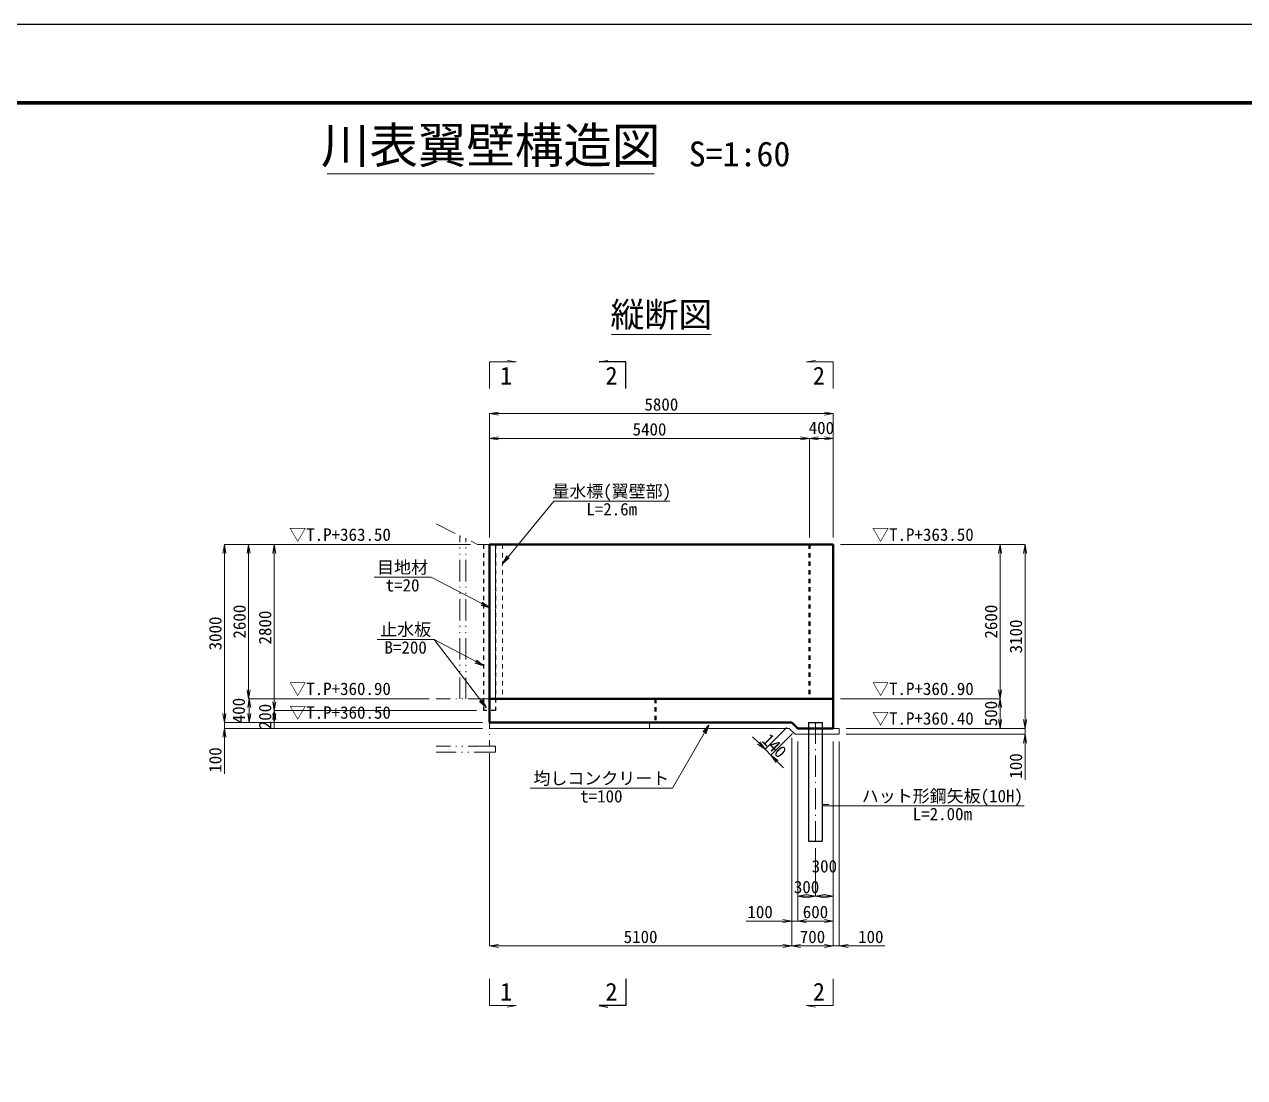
# Model space of a CAD drawing. Header units: millimetres. Extents: x 156724 to 226425, y -17820 to 17820.
# Drawn here: x 186833 to 207421, y 59 to 17820 of the extents above; entities that cross this region are included whole.
import ezdxf
from ezdxf.enums import TextEntityAlignment as Align

# ---------------------------------------------------------------- set-up
doc = ezdxf.new("R2010")
doc.units = ezdxf.units.MM
doc.header["$LTSCALE"] = 60
doc.header["$PDSIZE"] = 300
for name, pattern in [('SXF_一点短鎖線', [9.25, 6, -1.5, 0.25, -1.5]), ('SXF_二点短鎖線', [11, 6, -1.5, 0.25, -1.5, 0.25, -1.5]), ('SXF_跳び破線', [12, 6, -6])]:
    doc.linetypes.add(name, pattern=pattern)
doc.layers.get('Defpoints').update_dxf_attribs({"color": 151})
for name, color, linetype, lineweight in [('D-BMK', 2, 'SXF_一点短鎖線', 13), ('D-STR', 1, 'Continuous', 50), ('D-STR-DIM', 7, 'Continuous', 13), ('D-STR-HTXT', 7, 'Continuous', 13), ('D-STR-STR1', 2, 'Continuous', 13), ('D-STR-STR3', 4, 'Continuous', 25), ('D-STR-STR5', 6, 'Continuous', 25), ('D-STR-STR6', 7, 'Continuous', 13), ('D-STR-STR7', 3, 'Continuous', 13), ('D-STR-TXT', 7, 'Continuous', 13), ('D-TTL', 2, 'Continuous', 140), ('D-TTL-LINE', 7, 'Continuous', 13), ('D-TTL-TXT', 7, 'Continuous', 13)]:
    doc.layers.add(name, color=color, linetype=linetype, lineweight=lineweight)
doc.styles.add('MS ゴシック', font='MS Gothic.ttf')
doc.styles.add('ＭＳ ゴシック', font='MS Gothic.ttf')
doc.dimstyles.new('DIM-60', dxfattribs={"dimscale": 60, "dimtxt": 3.5, "dimasz": 2.5, "dimexe": 0, "dimexo": 2, "dimgap": 0.8, "dimtad": 1, "dimdec": 0, "dimzin": 0, "dimdsep": 46, "dimtxsty": 'MS ゴシック', "dimblk": 'OPEN', "dimcen": 0.1, "dimclrd": 256, "dimclre": 256, "dimclrt": 256, "dimaunit": 1, "dimadec": 4, "dimazin": 0, "dimtfac": 1, "dimtdec": 0, "dimtmove": 0, "dimatfit": 3, "dimldrblk": 'OPEN', "dimfxl": 1, "dimtolj": 1, "dimtzin": 0, "dimlwd": -1, "dimlwe": -1, "dimarcsym": 0})
doc.dimstyles.new('DIM-60-F', dxfattribs={"dimscale": 60, "dimtxt": 3.5, "dimasz": 2.5, "dimexe": 0, "dimexo": 2, "dimgap": 0.8, "dimtad": 1, "dimdec": 0, "dimzin": 0, "dimdsep": 46, "dimtxsty": 'MS ゴシック', "dimblk": 'OPEN', "dimcen": 0.1, "dimaunit": 1, "dimadec": 4, "dimazin": 0, "dimtfac": 1, "dimtdec": 0, "dimtmove": 2, "dimatfit": 3, "dimldrblk": 'OPEN', "dimfxl": 1, "dimtolj": 1, "dimtzin": 0, "dimlwd": -1, "dimlwe": -1, "dimarcsym": 2})

# ---------------------------------------------------------------- blocks, each defined once
blk = doc.blocks.new('_Open')
at = {"color": 0, "linetype": 'ByBlock', "lineweight": -2}
for p, q in [((-1, 0.17), (0, 0)), ((-1, -0.17), (0, 0)), ((0, 0), (-1, 0))]:
    blk.add_line(p, q, dxfattribs=at)
blk = doc.blocks.new('*D57')
at = {"layer": 'D-STR-DIM', "color": 0, "transparency": 16777216}
for p, q in [((199223, 5702), (199117, 5808)), ((199695, 5963), (199329, 5596)), ((199795, 5863), (199429, 5496)), ((199329, 5596), (199429, 5496)), ((199535, 5390), (199641, 5284))]:
    blk.add_line(p, q, dxfattribs=at)
at = {"layer": 'Defpoints', "color": 0, "transparency": 16777216}
for p in [(199780, 6048), (199880, 5948), (199429, 5496)]:
    blk.add_point(p, dxfattribs=at)
at = {"layer": 'D-STR-DIM', "color": 0, "transparency": 16777216, "xscale": 150, "yscale": 150, "zscale": 150}
for p, rotation in [((199329, 5596), 315), ((199429, 5496), 135)]:
    blk.add_blockref('_Open', p, dxfattribs=dict(at, rotation=rotation))
at = {"layer": 'D-STR-DIM', "color": 0, "transparency": 16777216, "insert": (199487, 5654), "char_height": 210, "attachment_point": 5, "rotation": 315, "style": 'MS ゴシック'}
blk.add_mtext('\\A1;140', dxfattribs=at)
blk = doc.blocks.new('*D37')
at = {"layer": 'D-STR-DIM', "color": 0, "transparency": 16777216}
for p, q in [((194680, 9168), (194680, 11257)), ((194830, 11257), (200330, 11257)), ((200480, 9168), (200480, 11257))]:
    blk.add_line(p, q, dxfattribs=at)
at = {"layer": 'Defpoints', "color": 0, "transparency": 16777216}
for p in [(200480, 11257), (194680, 9048), (200480, 9048)]:
    blk.add_point(p, dxfattribs=at)
at = {"layer": 'D-STR-DIM', "color": 0, "transparency": 16777216, "xscale": 150, "yscale": 150, "zscale": 150, "rotation": 180}
blk.add_blockref('_Open', (194680, 11257), dxfattribs=at)
at = {"layer": 'D-STR-DIM', "color": 0, "transparency": 16777216, "xscale": 150, "yscale": 150, "zscale": 150}
blk.add_blockref('_Open', (200480, 11257), dxfattribs=at)
at = {"layer": 'D-STR-DIM', "color": 0, "transparency": 16777216, "insert": (197580, 11410), "char_height": 210, "attachment_point": 5, "style": 'MS ゴシック'}
blk.add_mtext('\\A1;5800', dxfattribs=at)
blk = doc.blocks.new('*D38')
at = {"layer": 'D-STR-DIM', "color": 0, "transparency": 16777216}
for p, q in [((194680, 9168), (194680, 10837)), ((194830, 10837), (199930, 10837)), ((200080, 9168), (200080, 10837))]:
    blk.add_line(p, q, dxfattribs=at)
at = {"layer": 'Defpoints', "color": 0, "transparency": 16777216}
for p in [(200080, 10837), (194680, 9048), (200080, 9048)]:
    blk.add_point(p, dxfattribs=at)
at = {"layer": 'D-STR-DIM', "color": 0, "transparency": 16777216, "xscale": 150, "yscale": 150, "zscale": 150, "rotation": 180}
blk.add_blockref('_Open', (194680, 10837), dxfattribs=at)
at = {"layer": 'D-STR-DIM', "color": 0, "transparency": 16777216, "xscale": 150, "yscale": 150, "zscale": 150}
blk.add_blockref('_Open', (200080, 10837), dxfattribs=at)
at = {"layer": 'D-STR-DIM', "color": 0, "transparency": 16777216, "insert": (197380, 10990), "char_height": 210, "attachment_point": 5, "style": 'MS ゴシック'}
blk.add_mtext('\\A1;5400', dxfattribs=at)
blk = doc.blocks.new('*D39')
at = {"layer": 'D-STR-DIM', "color": 0, "transparency": 16777216}
for p, q in [((200080, 9168), (200080, 10837)), ((200230, 10837), (200330, 10837)), ((200480, 9168), (200480, 10837))]:
    blk.add_line(p, q, dxfattribs=at)
at = {"layer": 'Defpoints', "color": 0, "transparency": 16777216}
for p in [(200480, 10837), (200080, 9048), (200480, 9048)]:
    blk.add_point(p, dxfattribs=at)
at = {"layer": 'D-STR-DIM', "color": 0, "transparency": 16777216, "xscale": 150, "yscale": 150, "zscale": 150, "rotation": 180}
blk.add_blockref('_Open', (200080, 10837), dxfattribs=at)
at = {"layer": 'D-STR-DIM', "color": 0, "transparency": 16777216, "xscale": 150, "yscale": 150, "zscale": 150}
blk.add_blockref('_Open', (200480, 10837), dxfattribs=at)
at = {"layer": 'D-STR-DIM', "color": 0, "transparency": 16777216, "insert": (200280, 11014), "char_height": 210, "attachment_point": 5, "style": 'MS ゴシック'}
blk.add_mtext('\\A1;400', dxfattribs=at)
blk = doc.blocks.new('*D40')
at = {"layer": 'D-STR-DIM', "color": 0, "transparency": 16777216}
for p, q in [((200600, 6448), (203296, 6448)), ((203296, 6298), (203296, 6098)), ((200700, 5948), (203296, 5948))]:
    blk.add_line(p, q, dxfattribs=at)
at = {"layer": 'Defpoints', "color": 0, "transparency": 16777216}
for p in [(200480, 6448), (200580, 5948), (203296, 5948)]:
    blk.add_point(p, dxfattribs=at)
at = {"layer": 'D-STR-DIM', "color": 0, "transparency": 16777216, "xscale": 150, "yscale": 150, "zscale": 150}
for p, rotation in [((203296, 6448), 90), ((203296, 5948), 270)]:
    blk.add_blockref('_Open', p, dxfattribs=dict(at, rotation=rotation))
at = {"layer": 'D-STR-DIM', "color": 0, "transparency": 16777216, "insert": (203143, 6198), "char_height": 210, "attachment_point": 5, "rotation": 90, "style": 'MS ゴシック'}
blk.add_mtext('\\A1;500', dxfattribs=at)
blk = doc.blocks.new('*D41')
at = {"layer": 'D-STR-DIM', "color": 0, "transparency": 16777216}
for p, q in [((200600, 9048), (203296, 9048)), ((203296, 6598), (203296, 8898)), ((200600, 6448), (203296, 6448))]:
    blk.add_line(p, q, dxfattribs=at)
at = {"layer": 'Defpoints', "color": 0, "transparency": 16777216}
for p in [(200480, 9048), (203296, 9048), (200480, 6448)]:
    blk.add_point(p, dxfattribs=at)
at = {"layer": 'D-STR-DIM', "color": 0, "transparency": 16777216, "xscale": 150, "yscale": 150, "zscale": 150}
for p, rotation in [((203296, 9048), 90), ((203296, 6448), 270)]:
    blk.add_blockref('_Open', p, dxfattribs=dict(at, rotation=rotation))
at = {"layer": 'D-STR-DIM', "color": 0, "transparency": 16777216, "insert": (203143, 7748), "char_height": 210, "attachment_point": 5, "rotation": 90, "style": 'MS ゴシック'}
blk.add_mtext('\\A1;2600', dxfattribs=at)
blk = doc.blocks.new('*D42')
at = {"layer": 'D-STR-DIM', "color": 0, "transparency": 16777216}
for p, q in [((200600, 9048), (203716, 9048)), ((203716, 6098), (203716, 8898)), ((200700, 5948), (203716, 5948))]:
    blk.add_line(p, q, dxfattribs=at)
at = {"layer": 'Defpoints', "color": 0, "transparency": 16777216}
for p in [(200480, 9048), (203716, 9048), (200580, 5948)]:
    blk.add_point(p, dxfattribs=at)
at = {"layer": 'D-STR-DIM', "color": 0, "transparency": 16777216, "xscale": 150, "yscale": 150, "zscale": 150}
for p, rotation in [((203716, 9048), 90), ((203716, 5948), 270)]:
    blk.add_blockref('_Open', p, dxfattribs=dict(at, rotation=rotation))
at = {"layer": 'D-STR-DIM', "color": 0, "transparency": 16777216, "insert": (203563, 7498), "char_height": 210, "attachment_point": 5, "rotation": 90, "style": 'MS ゴシック'}
blk.add_mtext('\\A1;3100', dxfattribs=at)
blk = doc.blocks.new('*D43')
at = {"layer": 'D-STR-DIM', "transparency": 16777216}
for p, q in [((203716, 6098), (203716, 6248)), ((200700, 5948), (203716, 5948)), ((200700, 5848), (203716, 5848)), ((203716, 5948), (203716, 5848)), ((203716, 5698), (203716, 5079))]:
    blk.add_line(p, q, dxfattribs=at)
at = {"layer": 'Defpoints', "color": 0, "transparency": 16777216}
for p in [(200580, 5948), (200580, 5848), (203716, 5848)]:
    blk.add_point(p, dxfattribs=at)
at = {"layer": 'D-STR-DIM', "transparency": 16777216, "xscale": 150, "yscale": 150, "zscale": 150}
for p, rotation in [((203716, 5948), 270), ((203716, 5848), 90)]:
    blk.add_blockref('_Open', p, dxfattribs=dict(at, rotation=rotation))
at = {"layer": 'D-STR-DIM', "transparency": 16777216, "insert": (203563, 5314), "char_height": 210, "attachment_point": 5, "rotation": 90, "style": 'MS ゴシック'}
blk.add_mtext('\\A1;100', dxfattribs=at)
blk = doc.blocks.new('*D44')
at = {"layer": 'D-STR-DIM', "color": 0, "transparency": 16777216}
for p, q in [((194680, 5528), (194680, 2278)), ((199780, 3928), (199780, 2278)), ((194830, 2278), (199630, 2278))]:
    blk.add_line(p, q, dxfattribs=at)
at = {"layer": 'Defpoints', "color": 0, "transparency": 16777216}
for p in [(194680, 5648), (199780, 4048), (199780, 2278)]:
    blk.add_point(p, dxfattribs=at)
at = {"layer": 'D-STR-DIM', "color": 0, "transparency": 16777216, "xscale": 150, "yscale": 150, "zscale": 150, "rotation": 180}
blk.add_blockref('_Open', (194680, 2278), dxfattribs=at)
at = {"layer": 'D-STR-DIM', "color": 0, "transparency": 16777216, "xscale": 150, "yscale": 150, "zscale": 150}
blk.add_blockref('_Open', (199780, 2278), dxfattribs=at)
at = {"layer": 'D-STR-DIM', "color": 0, "transparency": 16777216, "insert": (197230, 2431), "char_height": 210, "attachment_point": 5, "style": 'MS ゴシック'}
blk.add_mtext('\\A1;5100', dxfattribs=at)
blk = doc.blocks.new('*D45')
at = {"layer": 'D-STR-DIM', "color": 0, "transparency": 16777216}
for p, q in [((199780, 5786), (199780, 2278)), ((200480, 5728), (200480, 2278)), ((199930, 2278), (200330, 2278))]:
    blk.add_line(p, q, dxfattribs=at)
at = {"layer": 'Defpoints', "color": 0, "transparency": 16777216}
for p in [(199780, 5906), (200480, 5848), (200480, 2278)]:
    blk.add_point(p, dxfattribs=at)
at = {"layer": 'D-STR-DIM', "color": 0, "transparency": 16777216, "xscale": 150, "yscale": 150, "zscale": 150, "rotation": 180}
blk.add_blockref('_Open', (199780, 2278), dxfattribs=at)
at = {"layer": 'D-STR-DIM', "color": 0, "transparency": 16777216, "xscale": 150, "yscale": 150, "zscale": 150}
blk.add_blockref('_Open', (200480, 2278), dxfattribs=at)
at = {"layer": 'D-STR-DIM', "color": 0, "transparency": 16777216, "insert": (200130, 2431), "char_height": 210, "attachment_point": 5, "style": 'MS ゴシック'}
blk.add_mtext('\\A1;700', dxfattribs=at)
blk = doc.blocks.new('*D46')
at = {"layer": 'D-STR-DIM', "color": 0, "transparency": 16777216}
for p, q in [((199880, 5728), (199880, 2698)), ((200480, 5728), (200480, 2698)), ((200330, 2698), (200030, 2698))]:
    blk.add_line(p, q, dxfattribs=at)
at = {"layer": 'Defpoints', "color": 0, "transparency": 16777216}
for p in [(199880, 5848), (200480, 5848), (199880, 2698)]:
    blk.add_point(p, dxfattribs=at)
at = {"layer": 'D-STR-DIM', "color": 0, "transparency": 16777216, "xscale": 150, "yscale": 150, "zscale": 150, "rotation": 180}
blk.add_blockref('_Open', (199880, 2698), dxfattribs=at)
at = {"layer": 'D-STR-DIM', "color": 0, "transparency": 16777216, "xscale": 150, "yscale": 150, "zscale": 150}
blk.add_blockref('_Open', (200480, 2698), dxfattribs=at)
at = {"layer": 'D-STR-DIM', "color": 0, "transparency": 16777216, "insert": (200180, 2851), "char_height": 210, "attachment_point": 5, "style": 'MS ゴシック'}
blk.add_mtext('\\A1;600', dxfattribs=at)
blk = doc.blocks.new('*D47')
at = {"layer": 'D-STR-DIM', "transparency": 16777216}
for p, q in [((199880, 5728), (199880, 2698)), ((199630, 2698), (199012, 2698)), ((199780, 2818), (199780, 2698)), ((199880, 2698), (199780, 2698)), ((200030, 2698), (200180, 2698))]:
    blk.add_line(p, q, dxfattribs=at)
at = {"layer": 'Defpoints', "color": 0, "transparency": 16777216}
for p in [(199880, 5848), (199780, 2698), (199780, 2698)]:
    blk.add_point(p, dxfattribs=at)
at = {"layer": 'D-STR-DIM', "transparency": 16777216, "xscale": 150, "yscale": 150, "zscale": 150}
blk.add_blockref('_Open', (199780, 2698), dxfattribs=at)
at = {"layer": 'D-STR-DIM', "transparency": 16777216, "xscale": 150, "yscale": 150, "zscale": 150, "rotation": 180}
blk.add_blockref('_Open', (199880, 2698), dxfattribs=at)
at = {"layer": 'D-STR-DIM', "transparency": 16777216, "insert": (199246, 2851), "char_height": 210, "attachment_point": 5, "style": 'MS ゴシック'}
blk.add_mtext('\\A1;100', dxfattribs=at)
blk = doc.blocks.new('*D48')
at = {"layer": 'D-STR-DIM', "transparency": 16777216}
for p, q in [((200480, 5728), (200480, 2278)), ((200580, 5728), (200580, 2278)), ((200330, 2278), (200180, 2278)), ((200480, 2278), (200580, 2278)), ((200730, 2278), (201348, 2278))]:
    blk.add_line(p, q, dxfattribs=at)
at = {"layer": 'Defpoints', "color": 0, "transparency": 16777216}
for p in [(200480, 5848), (200580, 5848), (200580, 2278)]:
    blk.add_point(p, dxfattribs=at)
at = {"layer": 'D-STR-DIM', "transparency": 16777216, "xscale": 150, "yscale": 150, "zscale": 150}
blk.add_blockref('_Open', (200480, 2278), dxfattribs=at)
at = {"layer": 'D-STR-DIM', "transparency": 16777216, "xscale": 150, "yscale": 150, "zscale": 150, "rotation": 180}
blk.add_blockref('_Open', (200580, 2278), dxfattribs=at)
at = {"layer": 'D-STR-DIM', "transparency": 16777216, "insert": (201114, 2431), "char_height": 210, "attachment_point": 5, "style": 'MS ゴシック'}
blk.add_mtext('\\A1;100', dxfattribs=at)
blk = doc.blocks.new('*D49')
at = {"layer": 'D-STR-DIM', "color": 0, "transparency": 16777216}
for p, q in [((199880, 5728), (199880, 3118)), ((200180, 3928), (200180, 3118)), ((199880, 3118), (200180, 3118)), ((200030, 3118), (199880, 3118)), ((200030, 3118), (200180, 3118))]:
    blk.add_line(p, q, dxfattribs=at)
at = {"layer": 'Defpoints', "color": 0, "transparency": 16777216}
for p in [(199880, 5848), (200180, 4048), (200180, 3118)]:
    blk.add_point(p, dxfattribs=at)
at = {"layer": 'D-STR-DIM', "color": 0, "transparency": 16777216, "xscale": 150, "yscale": 150, "zscale": 150, "rotation": 180}
blk.add_blockref('_Open', (199880, 3118), dxfattribs=at)
at = {"layer": 'D-STR-DIM', "color": 0, "transparency": 16777216, "xscale": 150, "yscale": 150, "zscale": 150}
blk.add_blockref('_Open', (200180, 3118), dxfattribs=at)
at = {"layer": 'D-STR-DIM', "color": 0, "transparency": 16777216, "insert": (200030, 3271), "char_height": 210, "attachment_point": 5, "style": 'MS ゴシック'}
blk.add_mtext('\\A1;300', dxfattribs=at)
blk = doc.blocks.new('*D50')
at = {"layer": 'D-STR-DIM', "color": 0, "transparency": 16777216}
for p, q in [((200480, 5728), (200480, 3118)), ((200180, 3928), (200180, 3118)), ((200180, 3118), (200480, 3118)), ((200330, 3118), (200180, 3118)), ((200330, 3118), (200480, 3118))]:
    blk.add_line(p, q, dxfattribs=at)
at = {"layer": 'Defpoints', "color": 0, "transparency": 16777216}
for p in [(200480, 5848), (200180, 4048), (200480, 3118)]:
    blk.add_point(p, dxfattribs=at)
at = {"layer": 'D-STR-DIM', "color": 0, "transparency": 16777216, "xscale": 150, "yscale": 150, "zscale": 150, "rotation": 180}
blk.add_blockref('_Open', (200180, 3118), dxfattribs=at)
at = {"layer": 'D-STR-DIM', "color": 0, "transparency": 16777216, "xscale": 150, "yscale": 150, "zscale": 150}
blk.add_blockref('_Open', (200480, 3118), dxfattribs=at)
at = {"layer": 'D-STR-DIM', "color": 0, "transparency": 16777216, "insert": (200330, 3446), "char_height": 210, "attachment_point": 5, "style": 'MS ゴシック'}
blk.add_mtext('\\A1;300\\P ', dxfattribs=at)
blk = doc.blocks.new('*D51')
at = {"layer": 'D-STR-DIM', "transparency": 16777216}
for p, q in [((190208, 6198), (190208, 6348)), ((194560, 6048), (190208, 6048)), ((190208, 6048), (190208, 5948)), ((194560, 5948), (190208, 5948)), ((190208, 5798), (190208, 5179))]:
    blk.add_line(p, q, dxfattribs=at)
at = {"layer": 'Defpoints', "color": 0, "transparency": 16777216}
for p in [(190208, 6048), (194680, 6048), (194680, 5948)]:
    blk.add_point(p, dxfattribs=at)
at = {"layer": 'D-STR-DIM', "transparency": 16777216, "xscale": 150, "yscale": 150, "zscale": 150}
for p, rotation in [((190208, 6048), 270), ((190208, 5948), 90)]:
    blk.add_blockref('_Open', p, dxfattribs=dict(at, rotation=rotation))
at = {"layer": 'D-STR-DIM', "transparency": 16777216, "insert": (190055, 5414), "char_height": 210, "attachment_point": 5, "rotation": 90, "style": 'MS ゴシック'}
blk.add_mtext('\\A1;100', dxfattribs=at)
blk = doc.blocks.new('*D52')
at = {"layer": 'D-STR-DIM', "color": 0, "transparency": 16777216}
for p, q in [((194360, 9048), (190208, 9048)), ((190208, 6198), (190208, 8898)), ((194560, 6048), (190208, 6048))]:
    blk.add_line(p, q, dxfattribs=at)
at = {"layer": 'Defpoints', "color": 0, "transparency": 16777216}
for p in [(190208, 9048), (194480, 9048), (194680, 6048)]:
    blk.add_point(p, dxfattribs=at)
at = {"layer": 'D-STR-DIM', "color": 0, "transparency": 16777216, "xscale": 150, "yscale": 150, "zscale": 150}
for p, rotation in [((190208, 9048), 90), ((190208, 6048), 270)]:
    blk.add_blockref('_Open', p, dxfattribs=dict(at, rotation=rotation))
at = {"layer": 'D-STR-DIM', "color": 0, "transparency": 16777216, "insert": (190055, 7548), "char_height": 210, "attachment_point": 5, "rotation": 90, "style": 'MS ゴシック'}
blk.add_mtext('\\A1;3000', dxfattribs=at)
blk = doc.blocks.new('*D53')
at = {"layer": 'D-STR-DIM', "color": 0, "transparency": 16777216}
for p, q in [((193660, 6448), (190628, 6448)), ((190628, 6198), (190628, 6298)), ((194560, 6048), (190628, 6048))]:
    blk.add_line(p, q, dxfattribs=at)
at = {"layer": 'Defpoints', "color": 0, "transparency": 16777216}
for p in [(190628, 6448), (193780, 6448), (194680, 6048)]:
    blk.add_point(p, dxfattribs=at)
at = {"layer": 'D-STR-DIM', "color": 0, "transparency": 16777216, "xscale": 150, "yscale": 150, "zscale": 150}
for p, rotation in [((190628, 6448), 90), ((190628, 6048), 270)]:
    blk.add_blockref('_Open', p, dxfattribs=dict(at, rotation=rotation))
at = {"layer": 'D-STR-DIM', "color": 0, "transparency": 16777216, "insert": (190451, 6248), "char_height": 210, "attachment_point": 5, "rotation": 90, "style": 'MS ゴシック'}
blk.add_mtext('\\A1;400', dxfattribs=at)
blk = doc.blocks.new('*D54')
at = {"layer": 'D-STR-DIM', "color": 0, "transparency": 16777216}
for p, q in [((194360, 9048), (190616, 9048)), ((190616, 6598), (190616, 8898)), ((193660, 6448), (190616, 6448))]:
    blk.add_line(p, q, dxfattribs=at)
at = {"layer": 'Defpoints', "color": 0, "transparency": 16777216}
for p in [(190616, 9048), (194480, 9048), (193780, 6448)]:
    blk.add_point(p, dxfattribs=at)
at = {"layer": 'D-STR-DIM', "color": 0, "transparency": 16777216, "xscale": 150, "yscale": 150, "zscale": 150}
for p, rotation in [((190616, 9048), 90), ((190616, 6448), 270)]:
    blk.add_blockref('_Open', p, dxfattribs=dict(at, rotation=rotation))
at = {"layer": 'D-STR-DIM', "color": 0, "transparency": 16777216, "insert": (190463, 7748), "char_height": 210, "attachment_point": 5, "rotation": 90, "style": 'MS ゴシック'}
blk.add_mtext('\\A1;2600', dxfattribs=at)
blk = doc.blocks.new('*D55')
at = {"layer": 'D-STR-DIM', "color": 0, "transparency": 16777216}
for p, q in [((194360, 9048), (191048, 9048)), ((191048, 8898), (191048, 6398)), ((194460, 6248), (191048, 6248))]:
    blk.add_line(p, q, dxfattribs=at)
at = {"layer": 'Defpoints', "color": 0, "transparency": 16777216}
for p in [(194480, 9048), (191048, 6248), (194580, 6248, -239060)]:
    blk.add_point(p, dxfattribs=at)
at = {"layer": 'D-STR-DIM', "color": 0, "transparency": 16777216, "xscale": 150, "yscale": 150, "zscale": 150}
for p, rotation in [((191048, 9048), 90), ((191048, 6248), 270)]:
    blk.add_blockref('_Open', p, dxfattribs=dict(at, rotation=rotation))
at = {"layer": 'D-STR-DIM', "color": 0, "transparency": 16777216, "insert": (190895, 7648), "char_height": 210, "attachment_point": 5, "rotation": 90, "style": 'MS ゴシック'}
blk.add_mtext('\\A1;2800', dxfattribs=at)
blk = doc.blocks.new('*D56')
at = {"layer": 'D-STR-DIM', "color": 0, "transparency": 16777216}
for p, q in [((191048, 6198), (191048, 6348)), ((194460, 6248), (191048, 6248)), ((191048, 6248), (191048, 6048)), ((191048, 6098), (191048, 5948)), ((194560, 6048), (191048, 6048))]:
    blk.add_line(p, q, dxfattribs=at)
at = {"layer": 'Defpoints', "color": 0, "transparency": 16777216}
for p in [(194580, 6248, -239060), (191048, 6048), (194680, 6048)]:
    blk.add_point(p, dxfattribs=at)
at = {"layer": 'D-STR-DIM', "color": 0, "transparency": 16777216, "xscale": 150, "yscale": 150, "zscale": 150}
for p, rotation in [((191048, 6248), 90), ((191048, 6048), 270)]:
    blk.add_blockref('_Open', p, dxfattribs=dict(at, rotation=rotation))
at = {"layer": 'D-STR-DIM', "color": 0, "transparency": 16777216, "insert": (190895, 6148), "char_height": 210, "attachment_point": 5, "rotation": 90, "style": 'MS ゴシック'}
blk.add_mtext('\\A1;200', dxfattribs=at)

msp = doc.modelspace()

# ---------------------------------------------------------------- linework, layer by layer
at = {"layer": 'D-BMK', "linetype": 'SXF_一点短鎖線'}
msp.add_line((200180.3, 6047.5), (200180.3, 4047.5), dxfattribs=at)
at = {"layer": 'D-STR'}
for p, q in [((194680.3, 9047.5), (194680.3, 6047.5)), ((194680.3, 9047.5), (200480.3, 9047.5)), ((200480.3, 9047.5), (200480.3, 5947.5)), ((200480.3, 6447.5), (194680.3, 6447.5)), ((199780.3, 6047.5), (194680.3, 6047.5)), ((199780.3, 6047.5), (199880.3, 5947.5)), ((199880.3, 5947.5), (200480.3, 5947.5))]:
    msp.add_line(p, q, dxfattribs=at)
at = {"layer": 'D-STR', "linetype": 'SXF_跳び破線', "ltscale": 0.2}
for p, q in [((200080.3, 9047.5), (200080.3, 6447.5)), ((197480.3, 6447.5), (197480.3, 6047.5))]:
    msp.add_line(p, q, dxfattribs=at)
at = {"layer": 'D-STR-HTXT'}
for p, q in [((195764.4, 9779.5), (197720.4, 9779.5)), ((193693.7, 8496.7, -239059.8), (192733.7, 8496.7, -239059.8)), ((193745.9, 7447.5), (192785.9, 7447.5)), ((197767.6, 4938.3), (195367.6, 4938.3)), ((200295.3, 4661.3), (200407.8, 4661.3)), ((200941.3, 4638.8), (200295.3, 4638.8)), ((200941.3, 4638.8), (203701.3, 4638.8))]:
    msp.add_line(p, q, dxfattribs=at)
at = {"layer": 'D-STR-HTXT', "linetype": 'Continuous'}
for points in [[(194680.3, 11677.1), (194680.3, 12127.1), (195130.3, 12127.1), (194982.5, 12153.2)], [(200480.3, 11677.1), (200480.3, 12127.1), (200030.3, 12127.1), (200178, 12153.2)], [(194680.3, 1724.7), (194680.3, 1274.7), (195130.3, 1274.7), (194982.5, 1248.7)], [(200480.3, 1724.7), (200480.3, 1274.7), (200030.3, 1274.7), (200178, 1248.7)]]:
    msp.add_lwpolyline(points, dxfattribs=at)
at = {"layer": 'D-STR-STR1', "linetype": 'SXF_跳び破線', "ltscale": 0.2}
msp.add_lwpolyline([(194780.3, 9047.5), (194900.3, 9047.5), (194900.3, 6447.5), (194780.3, 6447.5)], close=True, dxfattribs=at)
at = {"layer": 'D-STR-STR3'}
for p, q in [((200065.3, 6047.5), (200065.3, 4047.5)), ((200065.3, 6047.5), (200295.3, 6047.5)), ((200295.3, 6047.5), (200295.3, 4047.5)), ((200065.3, 4047.5), (200295.3, 4047.5))]:
    msp.add_line(p, q, dxfattribs=at)
at = {"layer": 'D-STR-STR5', "linetype": 'SXF_跳び破線', "ltscale": 0.2}
for p, q in [((194580.3, 9047.5), (194580.3, 6247.5)), ((194780.3, 6247.5, -323860), (194580.3, 6247.5, -323860))]:
    msp.add_line(p, q, dxfattribs=at)
msp.add_lwpolyline([(194780.3, 9047.5), (194780.3, 6247.5)], dxfattribs=at)
at = {"layer": 'D-STR-STR6', "linetype": 'SXF_二点短鎖線'}
for p, q in [((194180.3, 6447.5), (194180.3, 9197.5)), ((194280.3, 6447.5), (194280.3, 9147.5)), ((194680.3, 9047.5), (194680.3, 5647.5)), ((194680.3, 6447.5), (193780.3, 6447.5)), ((194680.3, 5647.5), (193780.3, 5647.5)), ((194780.3, 5647.5), (194680.3, 5647.5)), ((194780.3, 5647.5), (194780.3, 5547.5)), ((194780.3, 5547.5), (193780.3, 5547.5))]:
    msp.add_line(p, q, dxfattribs=at)
msp.add_lwpolyline([(193780.3, 9397.5), (194480.3, 9047.5), (194680.3, 9047.5)], dxfattribs=at)
at = {"layer": 'D-STR-STR7'}
for p, q in [((194680.3, 6047.5), (194680.3, 5947.5)), ((197380.3, 6047.5), (197380.3, 5947.5)), ((199738.8, 5947.5), (194680.3, 5947.5)), ((199738.8, 5947.5), (199838.8, 5847.5)), ((199838.8, 5847.5), (200580.3, 5847.5)), ((200480.3, 5947.5), (200580.3, 5947.5)), ((200580.3, 5947.5), (200580.3, 5847.5))]:
    msp.add_line(p, q, dxfattribs=at)
at = {"layer": 'D-TTL'}
msp.add_lwpolyline([(170699.5, 16500), (170699.5, -16500), (218699.5, -16500), (218699.5, 16500)], close=True, dxfattribs=at)
at = {"layer": 'D-TTL-LINE'}
for p, q in [((191939.5, 15300), (197459.5, 15300)), ((196740.3, 12590), (198420.3, 12590))]:
    msp.add_line(p, q, dxfattribs=at)
at = {"layer": 'Defpoints', "color": 1}
msp.add_lwpolyline([(169469.5, 17820), (169469.5, -17820), (219929.5, -17820), (219929.5, 17820)], close=True, dxfattribs=at)
at = {"layer": 'Defpoints', "linetype": 'Continuous'}
for points in [[(196980.3, 11677.1), (196980.3, 12127.1), (196530.3, 12127.1), (196678, 12153.2)], [(196980.3, 1724.7), (196980.3, 1274.7), (196530.3, 1274.7), (196678, 1248.7)]]:
    msp.add_lwpolyline(points, dxfattribs=at)

# ---------------------------------------------------------------- texts
at = {"layer": 'D-STR-HTXT', "linetype": 'Continuous', "style": 'ＭＳ ゴシック'}
for s, p in [('1', (194960.2, 11746.8)), ('2', (200238.4, 11746.8)), ('1', (194960.2, 1356.4)), ('2', (200238.4, 1356.4))]:
    msp.add_text(s, height=300, dxfattribs=at).set_placement(p, align=Align.CENTER)
at = {"layer": 'D-STR-TXT'}
for s, style, p in [('量水標(翼壁部)', 'ＭＳ ゴシック', (196742.4, 9779.5)), ('目地材', 'MS ゴシック', (193213.7, 8496.7, -239059.8)), ('止水板', 'MS ゴシック', (193265.9, 7447.5)), ('均しコンクリート', 'MS ゴシック', (196567.6, 4938.3)), ('ハット形鋼矢板(10H)', 'MS ゴシック', (202321.3, 4638.8))]:
    msp.add_text(s, height=210, dxfattribs=dict(at, style=style)).set_placement(p, align=Align.BOTTOM_CENTER)
for s, style, p in [('L=2.6m', 'ＭＳ ゴシック', (196742.4, 9749.5)), ('t=20', 'MS ゴシック', (193213.7, 8466.7, -239059.8)), ('B=200', 'MS ゴシック', (193265.9, 7417.5)), ('t=100', 'MS ゴシック', (196567.6, 4908.3)), ('L=2.00m', 'MS ゴシック', (202321.3, 4608.8))]:
    msp.add_text(s, height=210, dxfattribs=dict(at, style=style)).set_placement(p, align=Align.TOP_CENTER)
at = {"layer": 'D-STR-TXT', "color": 7, "style": 'ＭＳ ゴシック'}
for s, p in [('▽T.P+363.50', (192159.2, 9047.5)), ('▽T.P+363.50', (201993.1, 9047.5)), ('▽T.P+360.90', (192159.2, 6447.5)), ('▽T.P+360.90', (201993.1, 6447.5)), ('▽T.P+360.50', (192159.2, 6047.5)), ('▽T.P+360.40', (201993.1, 5947.5))]:
    msp.add_text(s, height=210, dxfattribs=at).set_placement(p, align=Align.BOTTOM_CENTER)
at = {"layer": 'D-TTL-TXT', "style": 'MS ゴシック'}
for s, height, p in [('川表翼壁構造図', 600, (194699.5, 15300)), ('S=1:60', 420, (198899.5, 15300)), ('縦断図', 420, (197580.3, 12590))]:
    msp.add_text(s, height=height, dxfattribs=at).set_placement(p, align=Align.BOTTOM_CENTER)
at = {"layer": 'Defpoints', "linetype": 'Continuous', "style": 'ＭＳ ゴシック'}
for p in [(196738.4, 11746.8), (196738.4, 1356.4)]:
    msp.add_text('2', height=300, dxfattribs=at).set_placement(p, align=Align.CENTER)

# ---------------------------------------------------------------- dimensions: what is measured, and where the dimension line sits
at = {"layer": 'D-STR-DIM'}
for base, p1, p2, picture, middle in [((200480.3, 11257.1), (194680.3, 9047.5), (200480.3, 9047.5), '*D37', (197580.3, 11410.1)), ((200480.3, 2278.5), (199780.3, 5906.1), (200480.3, 5847.5), '*D45', (200130.3, 2431.5)), ((200180.3, 3118.5), (199880.3, 5847.5), (200180.3, 4047.5), '*D49', (200030.3, 3271.5)), ((199780.3, 2278.5), (194680.3, 5647.5), (199780.3, 4047.5), '*D44', (197230.3, 2431.5))]:
    dim = msp.add_linear_dim(base=base, p1=p1, p2=p2, dimstyle='DIM-60-F', override={"dimtix": 1}, dxfattribs=at)
    dim.commit()
    dim.dimension.update_dxf_attribs({"geometry": picture, "text_midpoint": middle})
for base, p1, p2, dimstyle, picture, middle in [((200080.3, 10837.1), (194680.3, 9047.5), (200080.3, 9047.5), 'DIM-60-F', '*D38', (197380.3, 10990.1)), ((200480.3, 10837.1), (200080.3, 9047.5), (200480.3, 9047.5), 'DIM-60-F', '*D39', (200280.3, 11014.1)), ((199780.3, 2698.5), (199880.3, 5847.5), (199780.3, 2698.5), 'DIM-60', '*D47', (199246.2, 2851.5)), ((199880.3, 2698.5), (200480.3, 5847.5), (199880.3, 5847.5), 'DIM-60-F', '*D46', (200180.3, 2851.5)), ((200580.3, 2278.5), (200480.3, 5847.5), (200580.3, 5847.5), 'DIM-60', '*D48', (201114.3, 2431.5))]:
    dim = msp.add_linear_dim(base=base, p1=p1, p2=p2, dimstyle=dimstyle, dxfattribs=at)
    dim.commit()
    dim.dimension.update_dxf_attribs({"geometry": picture, "text_midpoint": middle})
for base, p1, p2, picture, middle in [((190208.3, 9047.5), (194680.3, 6047.5), (194480.3, 9047.5), '*D52', (190055.3, 7547.5)), ((190615.8, 9047.5), (193780.3, 6447.5), (194480.3, 9047.5), '*D54', (190462.8, 7747.5)), ((191048.3, 6247.5), (194480.3, 9047.5), (194580.3, 6247.5, -239059.8), '*D55', (190895.3, 7647.5)), ((190628.3, 6447.5), (194680.3, 6047.5), (193780.3, 6447.5), '*D53', (190451.3, 6247.5))]:
    dim = msp.add_linear_dim(base=base, p1=p1, p2=p2, angle=90, dimstyle='DIM-60-F', dxfattribs=at)
    dim.commit()
    dim.dimension.update_dxf_attribs({"geometry": picture, "text_midpoint": middle})
for base, p1, p2, angle, override, picture, middle in [((203296.4, 9047.5), (200480.3, 6447.5), (200480.3, 9047.5), 90, {"dimtix": 1}, '*D41', (203143.4, 7747.5)), ((203716.4, 9047.5), (200580.3, 5947.5), (200480.3, 9047.5), 90, {"dimtix": 1}, '*D42', (203563.4, 7497.5)), ((191048.3, 6047.5), (194580.3, 6247.5, -239059.8), (194680.3, 6047.5), 90, {"dimtix": 1}, '*D56', (190895.3, 6147.5)), ((203296.4, 5947.5), (200480.3, 6447.5), (200580.3, 5947.5), 90, {"dimtix": 1}, '*D40', (203143.4, 6197.5)), ((199428.9, 5496.1), (199780.3, 6047.5), (199880.3, 5947.5), 315, {"dimrnd": 10, "dimtix": 1}, '*D57', (199487.1, 5654.3))]:
    dim = msp.add_linear_dim(base=base, p1=p1, p2=p2, angle=angle, dimstyle='DIM-60-F', override=override, dxfattribs=at)
    dim.commit()
    dim.dimension.update_dxf_attribs({"geometry": picture, "text_midpoint": middle})
dim = msp.add_linear_dim(base=(190208.3, 6047.5), p1=(194680.3, 5947.5), p2=(194680.3, 6047.5), angle=90, dimstyle='DIM-60', override={"dimjust": 1}, dxfattribs=at)
dim.commit()
dim.dimension.update_dxf_attribs({"geometry": '*D51', "text_midpoint": (190208.3, 5413.5), "dimtype": 160})
dim = msp.add_linear_dim(base=(203716.4, 5847.5), p1=(200580.3, 5947.5), p2=(200580.3, 5847.5), angle=90, dimstyle='DIM-60', dxfattribs=at)
dim.commit()
dim.dimension.update_dxf_attribs({"geometry": '*D43', "text_midpoint": (203716.4, 5313.5), "dimtype": 160})
dim = msp.add_linear_dim(base=(200480.3, 3118.5), p1=(200180.3, 4047.5), p2=(200480.3, 5847.5), text='<>\\P ', dimstyle='DIM-60-F', override={"dimtix": 1}, dxfattribs=at)
dim.commit()
dim.dimension.update_dxf_attribs({"geometry": '*D50', "text_midpoint": (200330.3, 3446.5)})

# ---------------------------------------------------------------- leaders
at = {"layer": 'D-STR-HTXT'}
for points in [[(194900.3, 8724.3), (195764.4, 9779.5)], [(194680.3, 7984.8, -239059.8), (193693.7, 8496.7, -239059.8)], [(194622, 6297.5), (193745.9, 7447.5)], [(194580.3, 7006.1), (193745.9, 7447.5)], [(198381, 6000.9), (197767.6, 4938.3)]]:
    msp.add_leader(points, dimstyle='DIM-60-F', override={"dimtad": 0}, dxfattribs=at)

doc.saveas('drawing.dxf')
